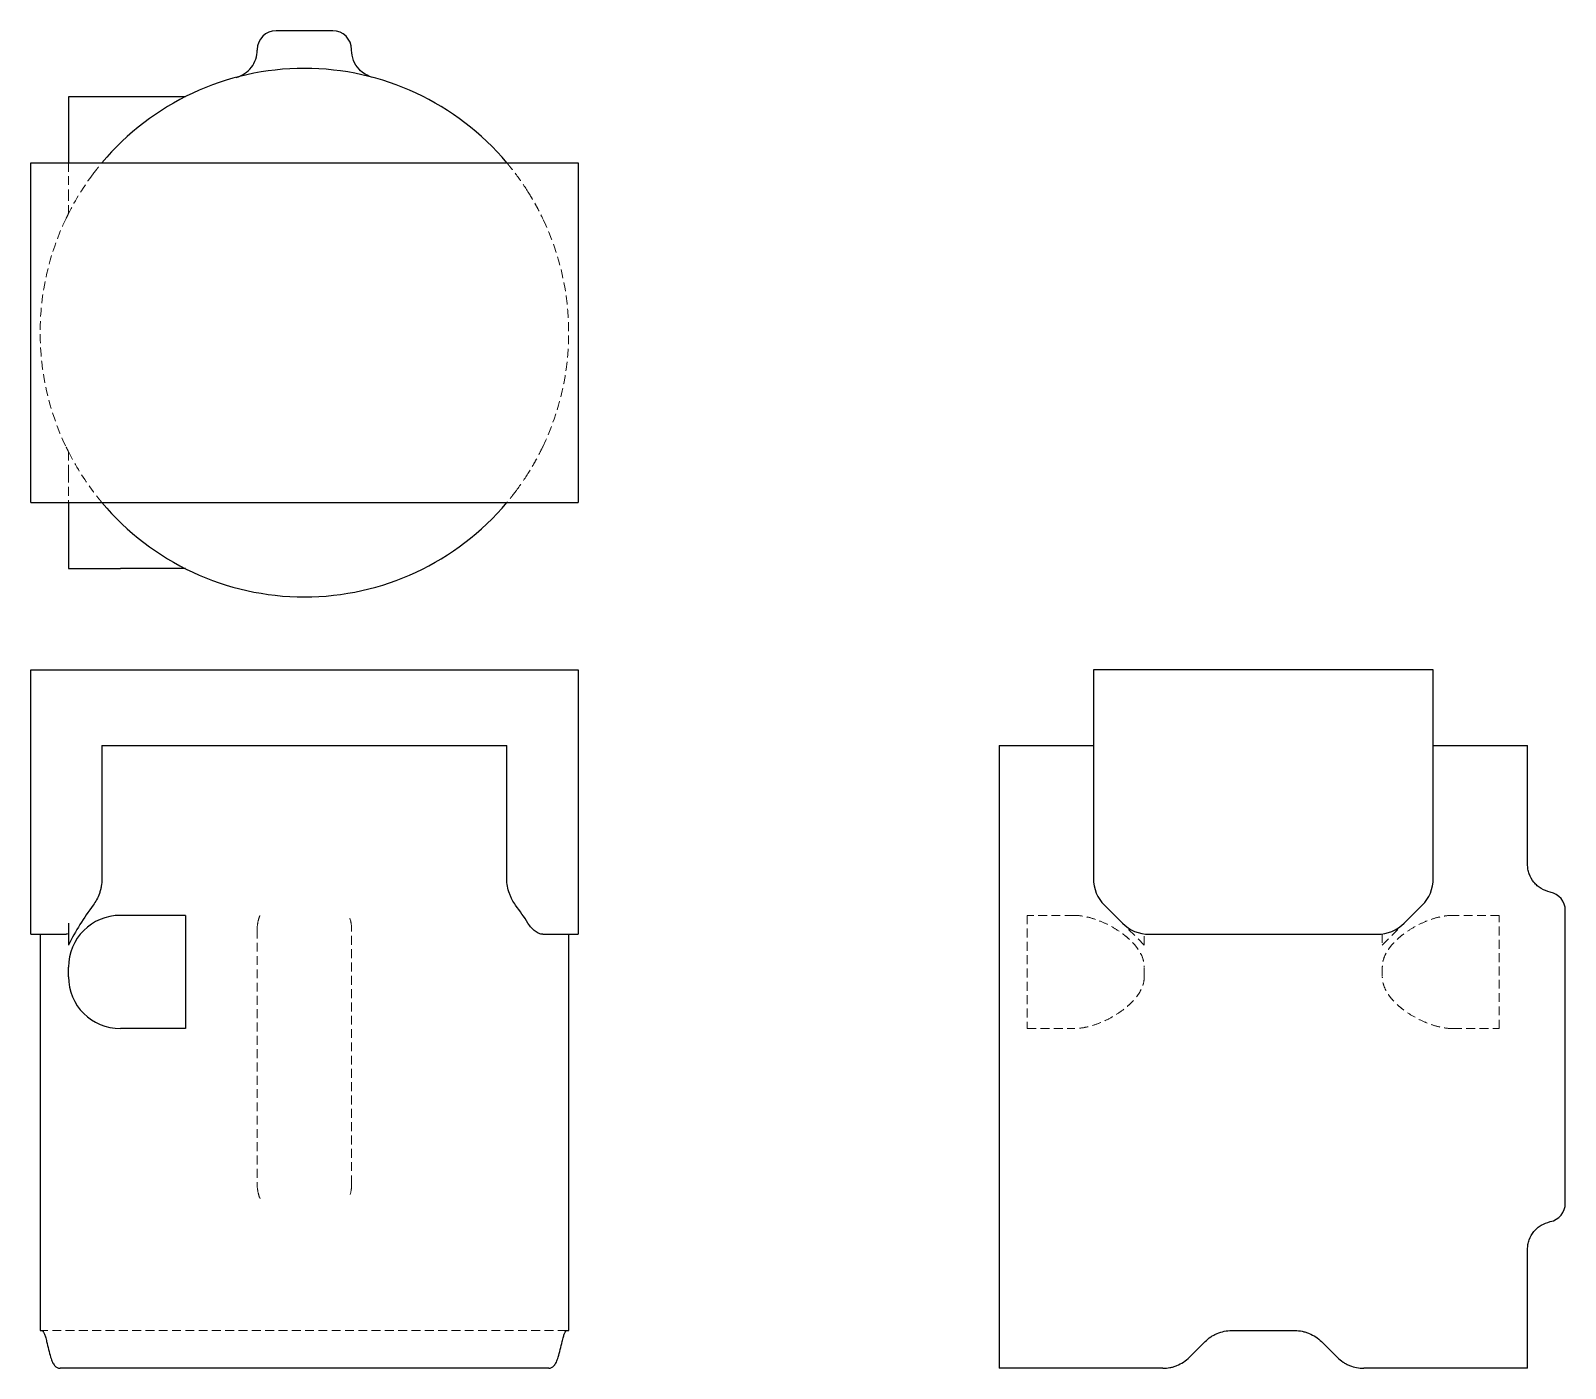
# Model space of a CAD drawing. Header units: millimetres. Extents: x 44 to 264, y 7 to 199.
import ezdxf

# ---------------------------------------------------------------- set-up
doc = ezdxf.new("R2010")
doc.units = ezdxf.units.MM
doc.linetypes.add('HIDDEN', pattern=[1.905, 1.27, -0.635])

msp = doc.modelspace()

# ---------------------------------------------------------------- linework, layer by layer
at = {"color": 7, "linetype": 'Continuous', "lineweight": 25}
for p, q in [((81.65, 198.54), (78.95, 198.54)), ((84.35, 198.54), (81.65, 198.54)), ((87.05, 198.54), (84.35, 198.54)), ((76.24, 195.84), (76.24, 195.77)), ((89.76, 195.77), (89.76, 195.84)), ((49.22, 189.08), (49.22, 179.62)), ((56.65, 189.08), (49.22, 189.08)), ((65.96, 189.08), (56.65, 189.08)), ((43.81, 179.62), (122.19, 179.62)), ((43.81, 130.97), (43.81, 179.62)), ((122.19, 179.62), (122.19, 130.97)), ((43.81, 130.97), (122.19, 130.97)), ((49.22, 130.97), (49.22, 121.51)), ((49.22, 121.51), (56.65, 121.51)), ((65.96, 121.51), (56.65, 121.51)), ((43.81, 77.13), (43.81, 107)), ((43.81, 107), (122.19, 107)), ((122.19, 107), (122.19, 77.13)), ((195.97, 107), (195.97, 77.13)), ((244.62, 107), (195.97, 107)), ((244.62, 77.13), (244.62, 107)), ((54.02, 96.19), (54.02, 77.13)), ((54.02, 96.19), (111.98, 96.19)), ((111.98, 77.13), (111.98, 96.19)), ((182.46, 96.19), (182.46, 7)), ((182.46, 96.19), (195.97, 96.19)), ((244.62, 96.19), (258.14, 96.19)), ((258.14, 79.16), (258.14, 96.19)), ((43.81, 73.31), (43.81, 77.13)), ((122.19, 77.13), (122.19, 73.31)), ((43.81, 70.75), (43.81, 73.31)), ((122.19, 73.31), (122.19, 70.75)), ((197.56, 73.31), (200.12, 70.75)), ((240.47, 70.75), (243.04, 73.31)), ((263.54, 69.84), (263.54, 72.54)), ((43.81, 69.16), (43.81, 70.75)), ((49.22, 70.75), (49.22, 67.61)), ((65.96, 71.86), (56.65, 71.86)), ((65.96, 71.86), (65.96, 55.65)), ((122.19, 70.75), (122.19, 69.16)), ((43.81, 69.16), (48.88, 69.16)), ((45.16, 69.16), (45.16, 12.41)), ((117.12, 69.16), (122.19, 69.16)), ((120.84, 12.41), (120.84, 69.16)), ((203.95, 69.16), (236.65, 69.16)), ((263.54, 33.35), (263.54, 69.84)), ((49.22, 63.08), (49.22, 64.43)), ((65.96, 55.65), (56.65, 55.65)), ((263.54, 30.65), (263.54, 33.35)), ((258.14, 7), (258.14, 24.03)), ((45.16, 12.41), (45.43, 12.41)), ((120.57, 12.41), (120.84, 12.41)), ((215.78, 12.41), (224.82, 12.41)), ((209.72, 8.58), (211.96, 10.82)), ((228.64, 10.82), (230.88, 8.58)), ((117.99, 7), (48.01, 7)), ((205.9, 7), (182.46, 7)), ((258.14, 7), (234.7, 7))]:
    msp.add_line(p, q, dxfattribs=at)
at = {"color": 7, "linetype": 'HIDDEN', "lineweight": 18}
for p, q in [((49.22, 179.62), (49.22, 175.47)), ((49.22, 175.47), (49.22, 172.34)), ((49.22, 138.26), (49.22, 135.12)), ((49.22, 135.12), (49.22, 130.97)), ((89.61, 71.09), (89.51, 71.44)), ((186.51, 71.86), (186.51, 55.65)), ((193.14, 71.86), (186.51, 71.86)), ((203.26, 67.61), (200.12, 70.75)), ((237.34, 67.61), (240.47, 70.75)), ((254.08, 71.86), (247.45, 71.86)), ((254.08, 55.65), (254.08, 71.86)), ((76.24, 69.84), (76.24, 33.35)), ((89.76, 33.35), (89.76, 69.84)), ((203.26, 67.61), (203.26, 69.21)), ((237.34, 69.21), (237.34, 67.61)), ((203.26, 63.08), (203.26, 64.43)), ((237.34, 64.43), (237.34, 63.08)), ((186.51, 55.65), (193.14, 55.65)), ((247.45, 55.65), (254.08, 55.65)), ((89.55, 31.91), (89.61, 32.1)), ((120.57, 12.41), (45.43, 12.41))]:
    msp.add_line(p, q, dxfattribs=at)
at = {"color": 7, "linetype": 'Continuous', "lineweight": 25}
for centre, radius, start, end in [((78.95, 195.84), 2.7, 90, 180), ((87.05, 195.84), 2.7, 0, 90), ((83, 155.3), 37.84, 40.0052, 139.9948), ((83, 155.3), 37.84, 220.0052, 319.9948), ((201.38, 77.13), 5.41, 180, 225), ((239.22, 77.13), 5.41, 315, 0), ((260.84, 72.54), 2.7, 0, 78.6517), ((83, 50.57), 37.84, 143.0574, 153.2345), ((83, 50.57), 37.84, 32.2203, 36.9426), ((56.65, 64.43), 7.43, 90, 180), ((203.95, 74.57), 5.41, 225, 270), ((236.65, 74.57), 5.41, 270, 315), ((56.65, 63.08), 7.43, 180, 270), ((260.84, 30.65), 2.7, 281.3483, 0), ((83, 19.16), 37.84, 192.7333, 196.2355), ((83, 19.16), 37.84, 343.7645, 347.2667)]:
    msp.add_arc(centre, radius, start, end, dxfattribs=at)
at = {"color": 7, "linetype": 'HIDDEN', "lineweight": 18}
for centre, radius, start, end in [((83, 155.3), 37.84, 143.0574, 153.2345), ((83, 155.3), 37.84, 32.2203, 36.9426), ((83, 155.3), 37.84, 154.3952, 205.6048), ((83, 155.3), 37.84, 334.3952, 25.6048), ((83, 155.3), 37.84, 206.7655, 216.9426), ((83, 155.3), 37.84, 323.0574, 327.7797), ((81.65, 69.84), 5.41, 166.6289, 180), ((84.35, 69.84), 5.41, 0, 13.3711)]:
    msp.add_arc(centre, radius, start, end, dxfattribs=at)
at = {"color": 7, "linetype": 'Continuous', "lineweight": 25}
for points, knots in [([(73.24, 191.85), (73.66, 191.97), (74.07, 192.15), (74.81, 192.64), (75.14, 192.95), (75.67, 193.65), (75.89, 194.05), (76.17, 194.89), (76.24, 195.33), (76.24, 195.77)], [0, 0, 0, 0, 0.25, 0.25, 0.5, 0.5, 0.75, 0.75, 1, 1, 1, 1]), ([(92.76, 191.85), (92.03, 192.05), (90.45, 193), (89.76, 194.76), (89.76, 195.77)], [0, 0, 0, 0, 0.428571, 1, 1, 1, 1]), ([(261.38, 75.19), (260.93, 75.33), (260.27, 75.53), (259.52, 76.09), (258.87, 76.75), (258.42, 77.57), (258.17, 78.47), (258.15, 78.93), (258.14, 79.16)], [0, 0, 0, 0, 0.249811, 0.375055, 0.500103, 0.74959, 0.874816, 1, 1, 1, 1]), ([(54.02, 77.13), (54.02, 76.76), (53.98, 76.39), (53.89, 75.85), (53.85, 75.68), (53.76, 75.33), (53.71, 75.16), (53.54, 74.67), (53.4, 74.37), (53.1, 73.8), (52.93, 73.55), (52.76, 73.31)], [0, 0, 0, 0, 0.25, 0.25, 0.375, 0.375, 0.5, 0.5, 0.75, 0.75, 1, 1, 1, 1]), ([(113.24, 73.31), (113.07, 73.55), (112.9, 73.8), (112.68, 74.22), (112.6, 74.37), (112.47, 74.67), (112.41, 74.83), (112.23, 75.32), (112.14, 75.66), (112.02, 76.39), (111.98, 76.76), (111.98, 77.13)], [0, 0, 0, 0, 0.25, 0.25, 0.375, 0.375, 0.5, 0.5, 0.75, 0.75, 1, 1, 1, 1]), ([(117.12, 69.16), (116.95, 69.16), (116.77, 69.2), (116.42, 69.33), (116.24, 69.44), (115.87, 69.71), (115.69, 69.87), (115.34, 70.26), (115.17, 70.49), (115.01, 70.75)], [0, 0, 0, 0, 0.25, 0.25, 0.5, 0.5, 0.75, 0.75, 1, 1, 1, 1]), ([(258.14, 24.03), (258.15, 24.26), (258.17, 24.72), (258.42, 25.62), (258.87, 26.44), (259.52, 27.1), (260.27, 27.66), (260.93, 27.86), (261.38, 28)], [0, 0, 0, 0, 0.125184, 0.25041, 0.499897, 0.624945, 0.750189, 1, 1, 1, 1]), ([(45.43, 12.41), (45.48, 12.41), (45.52, 12.37), (45.6, 12.27), (45.63, 12.22), (45.68, 12.12), (45.71, 12.06), (45.8, 11.86), (45.86, 11.69), (45.98, 11.3), (46.04, 11.07), (46.09, 10.82)], [0, 0, 0, 0, 0.25, 0.25, 0.375, 0.375, 0.5, 0.5, 0.75, 0.75, 1, 1, 1, 1]), ([(119.91, 10.82), (119.96, 11.07), (120.02, 11.3), (120.11, 11.59), (120.14, 11.68), (120.2, 11.85), (120.23, 11.92), (120.32, 12.13), (120.37, 12.23), (120.48, 12.37), (120.52, 12.41), (120.57, 12.41)], [0, 0, 0, 0, 0.25, 0.25, 0.375, 0.375, 0.5, 0.5, 0.75, 0.75, 1, 1, 1, 1]), ([(211.96, 10.82), (212.21, 11.07), (212.48, 11.3), (212.92, 11.59), (213.07, 11.68), (213.38, 11.85), (213.54, 11.92), (214.03, 12.13), (214.37, 12.23), (215.06, 12.37), (215.42, 12.41), (215.78, 12.41)], [0, 0, 0, 0, 0.25, 0.25, 0.375, 0.375, 0.5, 0.5, 0.75, 0.75, 1, 1, 1, 1]), ([(224.82, 12.41), (225.17, 12.41), (225.53, 12.37), (226.04, 12.27), (226.21, 12.22), (226.55, 12.12), (226.72, 12.06), (227.21, 11.86), (227.52, 11.69), (228.11, 11.3), (228.39, 11.07), (228.64, 10.82)], [0, 0, 0, 0, 0.25, 0.25, 0.375, 0.375, 0.5, 0.5, 0.75, 0.75, 1, 1, 1, 1]), ([(46.67, 8.58), (46.75, 8.32), (46.83, 8.1), (46.97, 7.8), (47.02, 7.71), (47.13, 7.54), (47.18, 7.47), (47.35, 7.27), (47.47, 7.17), (47.73, 7.03), (47.87, 7), (48.01, 7)], [0, 0, 0, 0, 0.25, 0.25, 0.375, 0.375, 0.5, 0.5, 0.75, 0.75, 1, 1, 1, 1]), ([(117.99, 7), (118.13, 7), (118.27, 7.03), (118.46, 7.13), (118.52, 7.17), (118.65, 7.27), (118.7, 7.33), (118.88, 7.53), (118.98, 7.7), (119.17, 8.09), (119.25, 8.32), (119.33, 8.58)], [0, 0, 0, 0, 0.25, 0.25, 0.375, 0.375, 0.5, 0.5, 0.75, 0.75, 1, 1, 1, 1]), ([(205.9, 7), (206.24, 7), (206.59, 7.03), (207.1, 7.13), (207.27, 7.17), (207.6, 7.27), (207.77, 7.33), (208.26, 7.53), (208.58, 7.7), (209.17, 8.09), (209.46, 8.32), (209.72, 8.58)], [0, 0, 0, 0, 0.25, 0.25, 0.375, 0.375, 0.5, 0.5, 0.75, 0.75, 1, 1, 1, 1]), ([(230.88, 8.58), (231.14, 8.32), (231.42, 8.1), (231.86, 7.8), (232.02, 7.71), (232.33, 7.54), (232.49, 7.47), (232.99, 7.27), (233.32, 7.17), (234, 7.03), (234.35, 7), (234.7, 7)], [0, 0, 0, 0, 0.25, 0.25, 0.375, 0.375, 0.5, 0.5, 0.75, 0.75, 1, 1, 1, 1])]:
    msp.add_open_spline(points, degree=3, knots=knots, dxfattribs=at)
at = {"color": 7, "linetype": 'HIDDEN', "lineweight": 18}
for points, knots in [([(52.76, 178.04), (52.93, 178.27), (53.1, 178.49), (53.32, 178.77), (53.4, 178.86), (53.53, 179.03), (53.59, 179.11), (53.77, 179.32), (53.86, 179.43), (53.98, 179.58), (54.02, 179.62), (54.02, 179.62)], [0, 0, 0, 0, 0.25, 0.25, 0.375, 0.375, 0.5, 0.5, 0.75, 0.75, 1, 1, 1, 1]), ([(111.98, 179.62), (111.98, 179.62), (112.02, 179.58), (112.11, 179.47), (112.15, 179.42), (112.24, 179.31), (112.29, 179.25), (112.46, 179.04), (112.6, 178.87), (112.9, 178.49), (113.07, 178.27), (113.24, 178.04)], [0, 0, 0, 0, 0.25, 0.25, 0.375, 0.375, 0.5, 0.5, 0.75, 0.75, 1, 1, 1, 1]), ([(115.01, 175.47), (115.17, 175.21), (115.34, 174.94), (115.69, 174.35), (115.87, 174.04), (116.24, 173.39), (116.42, 173.05), (116.77, 172.36), (116.95, 172.01), (117.12, 171.65)], [0, 0, 0, 0, 0.25, 0.25, 0.5, 0.5, 0.75, 0.75, 1, 1, 1, 1]), ([(117.12, 138.95), (116.95, 138.59), (116.77, 138.23), (116.42, 137.54), (116.24, 137.21), (115.87, 136.55), (115.69, 136.24), (115.34, 135.66), (115.17, 135.38), (115.01, 135.12)], [0, 0, 0, 0, 0.25, 0.25, 0.5, 0.5, 0.75, 0.75, 1, 1, 1, 1]), ([(54.02, 130.97), (54.02, 130.97), (53.98, 131.01), (53.89, 131.12), (53.85, 131.17), (53.76, 131.28), (53.71, 131.34), (53.54, 131.55), (53.4, 131.72), (53.1, 132.11), (52.93, 132.32), (52.76, 132.56)], [0, 0, 0, 0, 0.25, 0.25, 0.375, 0.375, 0.5, 0.5, 0.75, 0.75, 1, 1, 1, 1]), ([(113.24, 132.56), (113.07, 132.32), (112.9, 132.11), (112.68, 131.82), (112.6, 131.73), (112.47, 131.56), (112.41, 131.48), (112.23, 131.27), (112.14, 131.16), (112.02, 131.01), (111.98, 130.97), (111.98, 130.97)], [0, 0, 0, 0, 0.25, 0.25, 0.375, 0.375, 0.5, 0.5, 0.75, 0.75, 1, 1, 1, 1]), ([(76.63, 71.83), (76.61, 71.77), (76.5, 71.53), (76.44, 71.28), (76.39, 71.09)], [0, 0, 0, 0, 0.237687, 1, 1, 1, 1]), ([(193.14, 71.86), (193.6, 71.86), (194.07, 71.82), (195.02, 71.65), (195.5, 71.53), (196.48, 71.22), (196.97, 71.03), (197.96, 70.58), (198.45, 70.33), (199.41, 69.75), (199.89, 69.43), (200.59, 68.89), (200.82, 68.7), (201.27, 68.29), (201.49, 68.08), (201.91, 67.62), (202.11, 67.38), (202.47, 66.87), (202.64, 66.6), (202.93, 66.03), (203.05, 65.72), (203.21, 65.09), (203.26, 64.77), (203.26, 64.43)], [0, 0, 0, 0, 0.125, 0.125, 0.25, 0.25, 0.375, 0.375, 0.5, 0.5, 0.625, 0.625, 0.6875, 0.6875, 0.75, 0.75, 0.8125, 0.8125, 0.875, 0.875, 0.9375, 0.9375, 1, 1, 1, 1]), ([(247.45, 71.86), (246.99, 71.86), (246.52, 71.82), (245.57, 71.65), (245.09, 71.53), (244.12, 71.22), (243.62, 71.03), (242.64, 70.58), (242.15, 70.33), (241.18, 69.75), (240.7, 69.43), (240, 68.89), (239.77, 68.7), (239.32, 68.29), (239.1, 68.08), (238.69, 67.62), (238.49, 67.38), (238.12, 66.87), (237.95, 66.6), (237.67, 66.03), (237.55, 65.72), (237.38, 65.09), (237.34, 64.77), (237.34, 64.43)], [0, 0, 0, 0, 0.125, 0.125, 0.25, 0.25, 0.375, 0.375, 0.5, 0.5, 0.625, 0.625, 0.6875, 0.6875, 0.75, 0.75, 0.8125, 0.8125, 0.875, 0.875, 0.9375, 0.9375, 1, 1, 1, 1]), ([(203.26, 63.08), (203.26, 62.75), (203.21, 62.42), (203.09, 61.94), (203.04, 61.79), (202.92, 61.48), (202.85, 61.34), (202.64, 60.91), (202.47, 60.64), (202.1, 60.12), (201.9, 59.88), (201.49, 59.43), (201.27, 59.22), (200.82, 58.82), (200.59, 58.62), (199.89, 58.08), (199.41, 57.76), (198.45, 57.18), (197.96, 56.93), (196.97, 56.48), (196.48, 56.29), (195.5, 55.98), (195.02, 55.86), (194.07, 55.69), (193.6, 55.65), (193.14, 55.65)], [0, 0, 0, 0, 0.0625, 0.0625, 0.09375, 0.09375, 0.125, 0.125, 0.1875, 0.1875, 0.25, 0.25, 0.3125, 0.3125, 0.375, 0.375, 0.5, 0.5, 0.625, 0.625, 0.75, 0.75, 0.875, 0.875, 1, 1, 1, 1]), ([(247.45, 55.65), (246.99, 55.65), (246.52, 55.69), (245.57, 55.86), (245.09, 55.98), (244.12, 56.29), (243.62, 56.48), (242.64, 56.93), (242.15, 57.18), (241.18, 57.76), (240.7, 58.08), (240, 58.62), (239.77, 58.82), (239.32, 59.22), (239.1, 59.44), (238.69, 59.89), (238.49, 60.13), (238.12, 60.64), (237.95, 60.91), (237.67, 61.48), (237.55, 61.79), (237.38, 62.42), (237.34, 62.75), (237.34, 63.08)], [0, 0, 0, 0, 0.125, 0.125, 0.25, 0.25, 0.375, 0.375, 0.5, 0.5, 0.625, 0.625, 0.6875, 0.6875, 0.75, 0.75, 0.8125, 0.8125, 0.875, 0.875, 0.9375, 0.9375, 1, 1, 1, 1]), ([(76.39, 32.1), (76.44, 31.91), (76.5, 31.64), (76.62, 31.4), (76.65, 31.33)], [0, 0, 0, 0, 0.732131, 1, 1, 1, 1])]:
    msp.add_open_spline(points, degree=3, knots=knots, dxfattribs=at)
for points in [[(48.88, 171.65), (48.99, 171.88), (49.1, 172.11), (49.22, 172.34)], [(49.22, 138.26), (49.1, 138.48), (48.99, 138.71), (48.88, 138.95)], [(261.37, 75.19), (261.38, 75.19), (261.38, 75.19), (261.37, 75.19)], [(76.39, 71.09), (76.29, 70.68), (76.24, 70.26), (76.24, 69.84)], [(89.76, 69.84), (89.76, 70.26), (89.71, 70.68), (89.61, 71.09)], [(76.24, 33.35), (76.24, 32.93), (76.29, 32.51), (76.39, 32.1)], [(89.61, 32.1), (89.71, 32.51), (89.76, 32.93), (89.76, 33.35)], [(261.37, 28), (261.38, 28), (261.38, 28), (261.37, 28)]]:
    msp.add_open_spline(points, degree=3, dxfattribs=at)
at = {"color": 7, "linetype": 'Continuous', "lineweight": 25}
msp.add_open_spline([(49.22, 69.21), (49.1, 69.18), (48.99, 69.16), (48.88, 69.16)], degree=3, dxfattribs=at)

doc.saveas('drawing.dxf')
